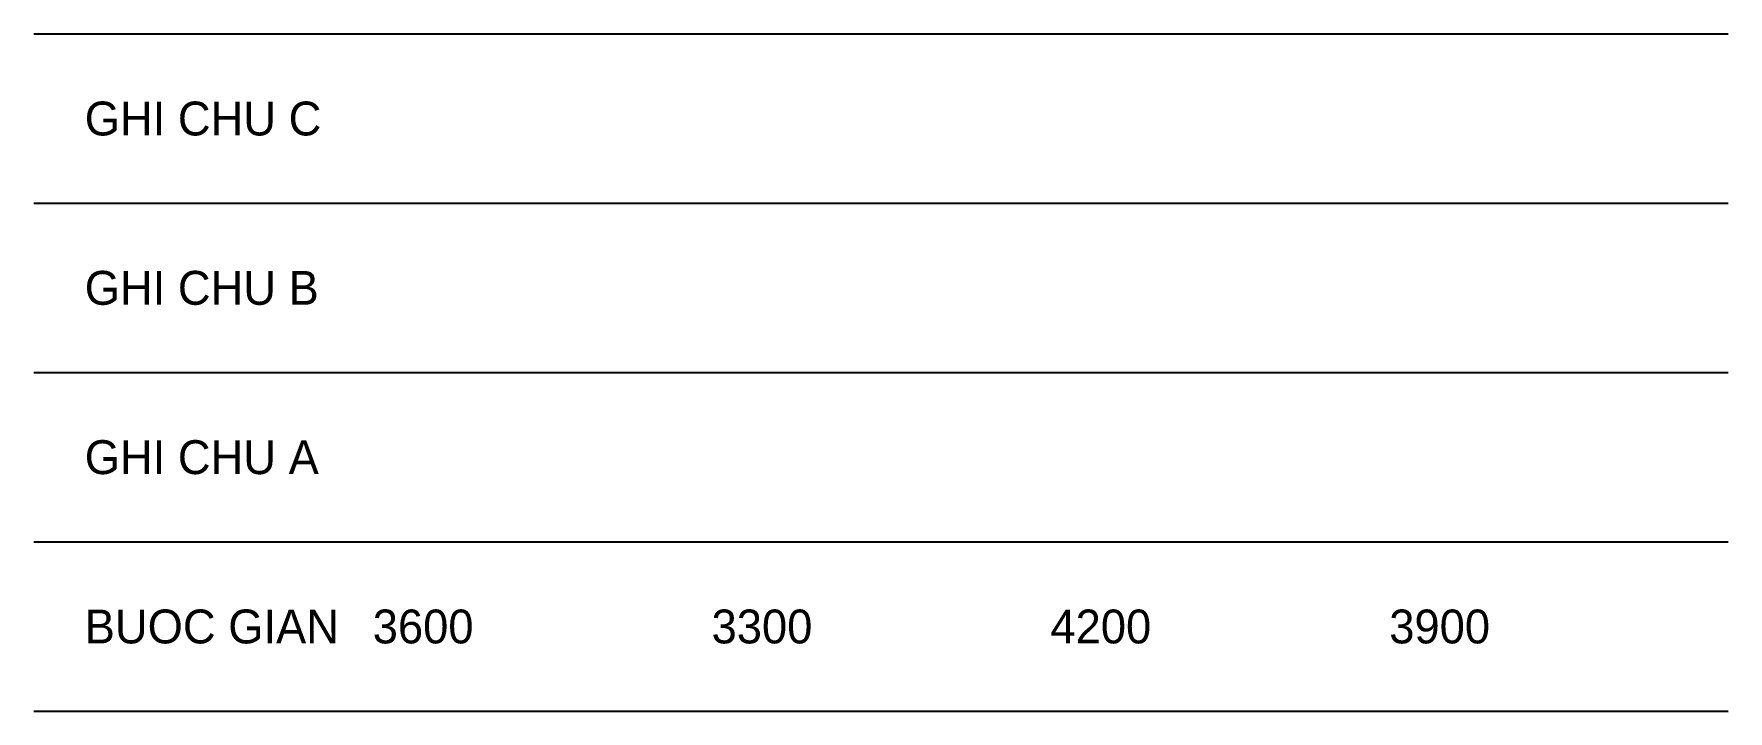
# Model space of a CAD drawing. Header units: metres. Extents: x 0 to 10, y 0 to 4.
import ezdxf

# ---------------------------------------------------------------- set-up
doc = ezdxf.new("R2010")
doc.units = ezdxf.units.M

msp = doc.modelspace()

# ---------------------------------------------------------------- linework, layer by layer
for p, q in [((0, 4), (10, 4)), ((0, 3), (10, 3)), ((0, 2), (10, 2)), ((0, 1), (10, 1)), ((0, 0), (10, 0))]:
    msp.add_line(p, q)

# ---------------------------------------------------------------- texts
for s, p in [('GHI CHU C', (0.3, 3.4)), ('GHI CHU B', (0.3, 2.4)), ('GHI CHU A', (0.3, 1.4)), ('BUOC GIAN', (0.3, 0.4)), ('3600', (2, 0.4)), ('3300', (4, 0.4)), ('4200', (6, 0.4)), ('3900', (8, 0.4))]:
    msp.add_text(s, height=0.2).set_placement(p)

doc.saveas('drawing.dxf')
